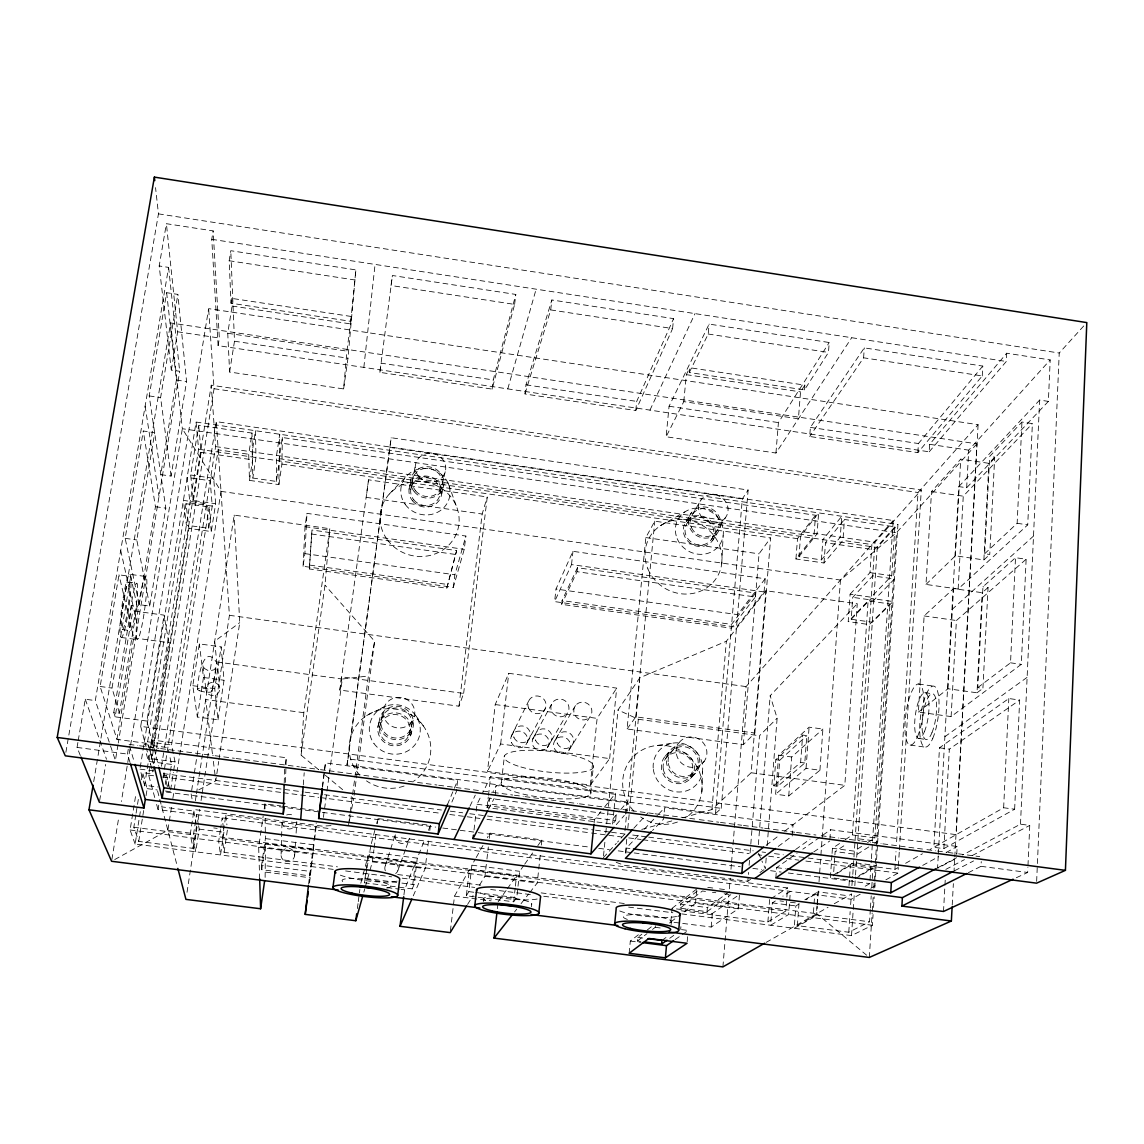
<?xml version="1.0" encoding="UTF-8"?>
<svg xmlns="http://www.w3.org/2000/svg" width="1144" height="1144" viewBox="0 0 1144 1144"><rect width="100%" height="100%" fill="white"/><g stroke="black" fill="none" stroke-linecap="round" stroke-linejoin="round"><path stroke-width="0.75" stroke-dasharray="5 3.75" d="M276.347 481.438L276.548 455.412L279.722 434.248L279.408 460.918L276.347 481.438L252.824 478.049L252.209 451.88L255.455 430.702L255.97 457.528L252.824 478.049M211.268 531.545L209.166 507.007L186.029 503.717L188.932 528.385L211.268 531.545L215.644 503.732L193.393 500.557L190.662 475.003L198.684 425.311L251.98 433.076L248.72 454.268L249.463 480.38L278.879 484.613L279.165 458.687L282.325 437.508L815.529 515.258L813.956 536.178L795.938 558.958L824.009 562.991L842.956 540.383L844.444 519.476L894.88 526.826L891.748 575.732L871.142 597.211L850.106 594.208L848.204 621.607L869.311 624.595L889.932 603.975L868.11 600.857L848.204 621.607M278.879 484.613L281.939 464.078L282.325 437.508M281.109 854.125L282.053 820.749A7.45 7.279 -6.9 0 0 289.375 829A7.45 7.279 -6.9 0 0 296.811 820.763M284.212 782.939L284.642 769.183M701.83 791.834L702.487 771.842M285.442 782.41L285.971 766.551M286.029 764.793L286.272 757.743L152.109 739.996L150.793 748.19M1036.65 881.38L1037.336 865.322M1037.422 863.534L1059.23 353.024L1086.8 322.594M1016.344 877.72L1027.669 872.472L1027.898 867.238M1027.984 865.493L1029.743 825.41L1020.491 824.166L962.59 854.997M938.337 854.096L958.815 486.586L966.666 487.744L1048.376 401.387L1050.192 359.917L1006.706 353.21L929.629 444.315L929.185 451.808L218.118 345.645L211.769 239.31L213.142 230.902L166.395 223.695L159.188 265.966L171.3 370.041L179.694 371.285L118.275 743.014M1014.642 809.223L1019.661 700.042L1008.822 698.526L939.481 747.819L933.876 847.304L943.857 848.619L1014.642 809.223L1003.645 807.75L930.129 849.406M988.058 587.501L982.196 592.706L953.538 588.588L924.123 615.93L918.403 712.083L951.122 716.587L1021.306 664.335L1026.139 559.23L1015.514 557.686L982.968 586.772L977.748 687.644L982.91 688.359L988.058 587.501L982.968 586.772M994.708 457.171L988.888 463.334L960.745 459.13L931.516 491.505L925.996 584.427L958.143 589.046L1027.727 524.853L1032.389 423.609L1021.949 422.036L989.703 456.427L984.669 553.753L989.746 554.482L994.708 457.171L989.703 456.427M1020.491 824.166L1039.639 400.057L1048.376 401.387M1003.645 807.75L1008.822 698.526M977.748 687.644L1010.524 662.819L1015.514 557.686M984.669 553.753L1017.145 523.294L1021.949 422.036M303.074 566.266L305.019 526.683L306.95 513.356L465.88 536.05L464.249 549.32L453.324 587.372L303.074 566.266L304.89 553.624L306.95 513.356M721.721 563.921L723.137 535.707M968.353 872.686L981.023 866.323L981.252 861.589M929.185 451.808L1006.291 361.475L1006.706 353.21M918.403 712.083L947.961 688.759L977.019 692.792L982.196 592.706M925.996 584.427L955.369 555.798L983.883 559.931L988.888 463.334M943.514 911.468L944.858 886.929M944.944 885.184L945.33 878.163M966.666 487.744L968.711 450.164L1050.192 359.917M952.223 904.99L953.367 883.626M953.939 872.943L954.697 858.701M954.797 856.913L976.919 443.858L170.585 322.937L97.812 757.071M978.091 424.681L956.155 834.648L140.698 726.383L208.637 308.637L978.091 424.681L917.989 492.521L896.438 844.486M956.741 854.496L957.17 846.474L830.558 829.729L802.859 849.191M982.253 375.947L982.782 366.08L864.292 347.89L810.395 427.384L809.695 436.479L917.86 452.624L982.253 375.947L863.606 357.8L809.695 436.479M938.237 855.869L937.551 868.325L956.327 858.329M947.961 688.759L953.538 588.588M955.369 555.798L960.745 459.13M943.857 848.619L949.334 749.163L1019.661 700.042M951.122 716.587L956.413 620.52L1026.139 559.23M958.143 589.046L963.262 496.181L1032.389 423.609M309.338 568.94L311.983 530.015L456.642 550.564L446.803 588.231L309.338 568.94L311.983 530.015M808.107 858.014L894.908 869.369L895.995 851.594M885.885 879.85L897.969 873.101L898.297 867.753M898.412 865.979L899.27 851.722M899.384 849.935L921.277 490.004L211.254 385.199L150.364 764.535M917.86 452.624L918.417 443.543L982.782 366.08M865.164 886.228L869.798 883.611L871.285 860.474M871.413 858.686L893.192 520.52L216.287 421.636L164.293 748.719M799.012 903.345L797.368 925.653L848.776 932.231L869.554 921.778L870.327 909.68M870.441 907.95L871.213 895.852M871.771 887.215L872.986 868.196L850.378 865.236L833.247 875.818M867.524 842.627L874.931 837.909L889.932 603.975M869.311 957.442L872.157 913.012M872.257 911.239L873.172 897.01M873.744 888.13L874.073 882.796M874.188 881.023L896.438 532.675L976.919 443.858M681.695 913.899L851.508 935.592L872.386 925.253L873.072 914.571M873.515 907.435L874.202 896.753M874.774 887.844L875.332 878.935M875.446 877.162L877.519 844.787M877.605 843.314L897.926 524.467L196.082 422.05L139.768 770.198M294.623 855.855L295.652 840.139M296.11 833.147L296.796 822.665M318.59 769.697L301.058 755.126L303.818 712.698L329.801 528.714L234.191 515.115L191.391 792.191M851.508 935.592L854.354 892.863M854.825 885.742L855.412 876.847M855.526 875.06L856.599 859.044M856.713 857.256L877.262 547.49L897.926 524.467M849.005 885.599L850.378 865.236M845.273 839.696L852.409 834.934L868.11 600.857M850.106 594.208L870.012 572.615L871.885 544.573L842.956 540.383M848.776 932.231L850.164 911.511M850.621 904.604L851.508 893.907M851.894 885.613L852.695 876.147M852.809 874.374L854.983 841.812M855.054 840.625L874.96 542.199L921.277 490.004M831.945 855.169L830.387 877.577L852.237 880.422M832.06 853.438L832.432 848.276L843.843 840.654M833.733 871.671L834.777 856.599M834.891 854.925L835.134 851.579L846.603 844.015M851.207 619.261L871.213 598.441L893.021 601.544L872.3 622.236L851.207 619.261L852.723 597.34L872.715 575.847L894.451 578.964L873.759 600.343L852.723 597.34M784.655 831.173L844.815 785.327L857.256 603.732L765.908 590.733L726.354 641.255L639.811 677.763L618.017 709.966L606.649 824.281M797.368 925.653L816.344 914.943L816.973 906.062M817.102 904.289L817.974 891.848L848.319 895.781M866.623 955.197L816.759 913.684L817.259 906.577M817.388 904.804L818.518 888.831M819.032 881.738L820.791 856.885M820.92 855.111L840.454 580.051L896.438 532.675L182.339 428.714L170.585 322.937M829.886 839.396L830.558 829.729M863.606 357.8L864.292 347.89M819.933 770.227L822.894 729.057L809.094 727.169L778.649 755.226L775.618 794.208L788.731 795.967L819.933 770.227L806.048 768.353L775.618 794.208M303.289 784.898L304.204 772.758M773.787 785.785L800.628 762.433L802.659 735.063L806.806 735.635L804.775 763.005L777.72 786.3L773.787 785.785L775.818 759.716L802.659 735.063M798.755 904.175L795.852 905.934L794.208 928.27L813.069 917.645L814.714 894.536L806.019 899.799M806.048 768.353L809.094 727.169M821.406 559.888L822.894 539.625L841.755 516.273L840.268 537.165L821.406 559.888L798.97 556.656L800.528 536.379L818.632 512.898L817.073 533.805L798.97 556.656M824.009 562.991L825.496 542.728L844.444 519.476M788.731 795.967L791.691 756.985L822.894 729.057M681.095 910.781L767.896 921.892L785.814 911.024L787.558 887.916L225.854 815.186L222.351 838.624L224.067 852.337L337.437 866.837M804.461 389.904L804.833 385.142L689.732 367.71L689.274 372.501L804.461 389.904L828.471 352.423L829.214 342.514L709.123 324.095L669.068 406.234L666.123 436.751L775.947 453.038L851.694 337.709M766.194 858.071L765.365 868.696L761.918 860.974M767.166 845.673L777.134 718.175L770.169 695.724L857.256 603.732M777.72 786.3L779.736 760.245L806.806 735.635M767.896 921.892L769.626 899.556M795.938 558.958L797.511 538.667L815.529 515.258M775.346 900.986L772.329 902.902L770.613 925.253L788.645 914.499L790.375 891.376L782.854 896.181M775.832 877.877L776.619 867.638L797.039 853.295M758.358 844.615L770.169 695.724M804.833 385.142L800.528 391.892L798.412 418.804L683.783 401.615L666.123 436.751M738.323 908.794L739.496 894.451L712.34 913.498L672.057 908.35L670.842 921.907L711.196 927.04L738.323 908.794L695.523 903.302L681.81 913.641M764.078 591.948L765.15 578.764L572.958 551.322L555.998 589.031L554.611 601.601L736.55 627.155L764.078 591.948L571.528 564.578L554.611 601.601M775.947 453.038L778.42 422.594L829.214 342.514M682.825 817.788L711.911 809.552L751.165 772.758L765.908 590.733M754.854 733.032L770.641 537.923L654.783 521.178L645.831 537.566L627.069 728.971L743.314 744.701L754.854 733.032L635.821 716.845L627.069 728.971M616.201 862.347L624.238 865.264L747.819 881.28L748.534 872.4M749.106 865.307L749.534 859.973M750.106 852.881L752.094 828.027M752.237 826.254L759.516 735.735L777.134 718.175M722.908 966.88L728.771 895.924M729.357 888.831L730.244 878.177M730.973 869.311L731.416 863.992M731.559 862.219L746.074 686.6L893.192 520.52M755.34 596.996L755.655 593.05L577.448 567.724L562.076 600.571L561.661 604.361L731.216 628.17L755.34 596.996L577.019 571.7L561.661 604.361M743.314 744.701L759.03 553.839L770.641 537.923M711.196 927.04L712.34 913.498M721.206 808.336L748.133 490.018L391.191 437.723L347.004 764.85L715.5 813.599L721.206 808.336L348.005 758.872L347.004 764.85M301.058 755.126L324.996 585.142L329.801 528.714M711.911 809.552L726.354 641.255M697.211 891.076L680.451 904.117L680.094 908.193L707.035 911.639L707.392 907.578L731.159 890.389M715.5 813.599L742.327 498.913L748.133 490.018M231.774 298.384L232.089 306.02L227.742 333.262L229.615 372.029L343.615 388.931L346.918 351.122L351.451 316.502L231.774 298.384L231.002 303.217L350.765 321.321L351.451 316.502M687.172 941.684L687.873 933.661M695.523 903.302L696.639 890.547M350.765 321.321L355.87 269.898L230.788 250.708L229.172 260.746L231.002 303.217M343.615 388.931L347.976 358.201L355.87 269.898M671.113 924.566L671.399 921.392M680.68 929.271L680.909 926.711M778.206 846.446L792.206 836.049L793.049 824.767L664.621 807.778L663.577 819.104L652.495 830.501M689.274 372.501L708.207 334.019L709.123 324.095M652.495 929.428L655.226 927.326L655.583 923.494M629.157 953.281L630.315 941.083L639.525 933.861M683.783 401.615L686.343 374.646L689.732 367.71M640.869 941.469L637.408 941.04L637.766 937.379L641.87 934.176M625.425 852.952L626.783 838.881M627.813 828.327L638.338 719.276L618.017 709.966M625.925 853.209L626.411 848.061L639.553 834.219M615.629 820.534L616.173 815.029L489.632 798.369L489.003 803.889L487.072 807.592L612.598 824.066L615.629 820.534L489.003 803.889M625.468 814.085L626.569 802.745L496.253 785.513L492.578 792.649M672.601 328.571L673.559 318.633L551.851 299.971L525.997 384.827L524.924 393.994L635.778 410.524L672.601 328.571L550.707 309.924L524.924 393.994M635.821 716.845L654.783 521.178M639.811 677.763L624.638 834.276L617.531 842.084M609.652 758.601L616.688 688.116L508.751 673.316L495.223 704.547L487.473 771.442L590.304 785.099L609.652 758.601L500.657 743.986L487.473 771.442M603.503 855.941L605.076 840.111M605.777 833.075L606.477 826.039M612.598 824.066L613.985 810.138M614.142 808.451L615.644 793.221L490.647 776.647L482.325 793.521M594.079 823.094L594.422 819.676L603.36 808.536M635.778 410.524L636.707 401.401L673.559 318.633M590.304 785.099L597.125 718.375L616.688 688.116M590.547 794.036A45.217 9.881 6.2 0 0 529.758 776.99A45.217 9.881 6.2 0 0 517.989 792.792A45.217 9.881 6.2 0 0 590.547 794.036L593.464 765.121M531.331 906.777L531.674 903.588M529.686 892.635L537.237 882.996L540.583 851.98M541.327 845.073L541.87 839.91L489.904 833.147L487.33 837.723M571.528 564.578L572.958 551.322M577.019 571.7L577.448 567.724M363.849 367.396L375.06 264.421M515.401 886.142L516.559 875.703L469.397 869.64L466.337 895.781L513.67 901.801L516.745 897.74L519.662 871.313L523.695 865.608M513.67 901.801L515.215 887.887M308.58 884.226L316.245 822.894M261.59 865.193L261.704 869.712L309.852 875.846L310.353 871.413L261.59 865.193L265.408 838.595L265.136 817.745M497.368 908.651L497.955 903.445M309.509 883.025L313.47 849.606L265.479 843.428L261.704 869.712M309.852 875.846L314.4 841.441M314.6 839.739L316.359 824.395M479.465 885.184L484.956 876.29L486.743 860.76M486.944 859.03L488.316 846.946M489.317 838.323L489.904 833.147M500.657 743.986L508.751 673.316M495.137 795.266L496.253 785.513M550.707 309.924L551.851 299.971M483.454 901.501L483.826 898.312M501.415 782.239L504.404 755.955M474.031 829.986L476.033 812.826M476.233 811.125L477.034 804.261L481.581 795.051M466.337 895.781L468.826 891.619L471.9 865.164L475.332 859.072M487.072 807.592L488.288 797.01M488.488 795.323L490.647 776.647M322.408 786.714L325.439 762.919L457.657 780.408L456.299 791.791L451.408 803.159M450.393 930.859L454.497 896.152L469.397 869.64M322.536 787.272L325.439 762.919M463.635 693.421L487.258 496.968L368.525 479.808L339.854 690.061L458.973 706.206L463.635 693.421L341.57 676.819L339.854 690.061M514.614 304.404L515.801 294.437L392.406 275.504L391.033 285.5L514.614 304.404L492.12 389.103L379.894 372.358L392.406 275.504M492.12 389.103L493.236 379.937L515.801 294.437M458.973 706.206L482.167 514.028L487.258 496.968M453.324 587.372L454.883 574.774L465.88 536.05M413.27 895.852L425.139 868.611L428.957 837.494M429.801 830.587L430.43 825.396L377.963 818.575L376.633 823.58M403.918 895.008L404.561 889.803L415.444 862.705L367.882 856.599L360.56 884.198M446.803 588.231L456.642 550.564M367.882 856.599L364.464 882.796L412.212 888.874L415.444 862.705M412.212 888.874L414.014 884.627L417.288 858.143L425.168 838.495M364.464 882.796L366.809 869.626M367.038 867.853L370.885 845.273M365.251 887.072L372.358 861.847L373.931 849.72M374.145 847.99L376.176 832.417M377.291 823.766L377.963 818.575M368.525 479.808L366.223 497.354L482.167 514.028M357.371 908.55L358.058 903.331M358.286 901.601L359.187 894.637M359.416 892.892L359.874 889.417M348.591 824.638L350.007 814.027M350.25 812.254L352.366 796.324M352.609 794.551L368.411 675.975L374.617 641.241L324.996 585.142M354.125 795.266L374.617 641.241M348.005 758.872L391.191 437.723M323.38 817.374L326.741 792.864M326.969 791.105L329.129 775.346M329.372 773.601L342.299 679.035L368.411 675.975M379.894 372.358L381.152 363.163L493.236 379.937M265.122 877.376L265.479 843.428M285.342 764.278L286.272 757.743M259.674 878.892L258.673 847.246L263.177 816.015M264.192 809.065L264.936 803.86L280.838 805.934M224.067 852.337L227.442 829.672M220.434 829.614L218.676 841.355L220.52 854.968L223.909 832.289L222.193 817.889L220.678 827.941M217.989 719.776L224.024 680.251L221.149 646.875L199.342 643.9L192.807 685.699L197.34 717.016L217.989 719.776L214.743 688.659L221.149 646.875M198.813 789.818L215.773 780.766L218.704 761.446M218.962 759.688L239.725 622.665L234.191 515.115M212.026 691.191L216.445 666.852L214.185 669.769L208.966 671.042L204.304 668.411L202.903 664.993L205.949 689.775M135.821 814.928L133.834 827.255L138.724 841.412L193.107 848.376L190.233 834.505L193.851 811.039L161.747 806.877L162.291 803.431M195.352 800.743L196.167 795.48M196.439 793.721L216.702 661.961L214.714 641.241L239.725 622.665M193.107 848.376L196.582 825.696M249.463 480.38L252.609 459.831L251.98 433.076M187.015 892.32L197.011 827.04M198.084 819.976L199.714 809.394M201.058 800.571L201.873 795.28M202.145 793.521L207.264 759.988M207.536 758.229L229.415 615.315L216.287 421.636M198.627 825.882L199.199 829.114L195.738 851.794L192.964 838.051L196.568 814.571L198.327 824.266M197.483 689.217C197.44 680.852 203.446 639.996 217.403 663.82L219.72 688.159M197.34 717.016L203.475 677.477L199.342 643.9M170.628 789.903L173.387 772.372M173.659 770.627L175.046 761.847L173.645 755.097M114.729 859.559L167.868 830.272L171.743 805.562M172.844 798.498L173.959 791.448M174.231 789.675L221.021 491.377L182.339 428.714L121.378 801.486M161.49 766.294L164.007 750.478M860.216 894.179L851.15 899.241L158.044 809.594L159.431 800.771M163.063 777.863L215.601 446.575L211.254 385.199M229.615 372.029L234.491 341.227L230.788 250.708M165.294 784.426L166.666 775.789L163.234 775.346M173.287 753.41L171.543 744.959L209.166 507.007M215.644 503.732L213.699 478.321L218.204 449.849L248.72 454.268M170.156 772.944L167.739 788.273L163.95 772.271M170.427 771.228L171.5 764.421L169.326 754.325M208.737 528.328L206.535 503.689L183.412 500.4L186.4 525.168L208.737 528.328L212.241 506.077L210.181 480.737L187.13 477.42L189.975 502.917L212.241 506.077M333.233 869.369L135.121 844.058L140.784 808.794M144.473 785.885L150.422 748.877M150.708 747.104L198.613 449.22L196.082 422.05M137.151 606.277L130.688 576.447L118.99 574.817L100.143 686.486L116.945 739.396L152.581 744.101L168.883 642.671L164.064 615.143L132.775 610.839L131.574 605.505L137.151 606.277L119.434 713.127L113.785 712.369L131.574 605.505M154.755 797.525L148.663 775.131L150.078 766.308M138.724 841.412L143.801 809.752M146.06 795.681L147.19 788.645L142.642 772.643L152.939 774.002M175.046 761.847L151.966 758.815L188.932 528.385M193.393 500.557L201.13 452.381L198.684 425.311M218.118 345.645L219.348 338.023L213.142 230.902M153.525 766.938L152.681 772.214L146.475 748.448M156.342 749.349L153.811 765.179L150.264 751.479M156.628 747.59L214.057 388.717L208.637 308.637M152.581 744.101L146.904 721.063L164.064 615.143M135.121 844.058L130.087 829.986L136.065 793.064M136.107 813.169L137.237 806.12M137.523 804.361L138.667 797.311M141.499 779.693L142.642 772.643M151.966 758.815L147.619 741.798L186.029 503.717M149.75 606.091L136.794 539.968L154.74 432.675L143.286 431.002L125.154 538.323L139.239 604.633L149.75 606.091L165.809 508.165L149.206 395.924L166.638 292.692L177.863 294.394L186.572 381.553L171.071 476.09L160.761 474.617L176.405 380.051L166.638 292.692M130.044 762.505L127.47 754.068L128.257 749.22M111.883 859.516L118.79 817.316M146.904 721.063L115.158 716.845L132.775 610.839M116.945 739.396L133.734 637.88L118.99 574.817M139.239 604.633L155.441 506.692L143.286 431.002M117.989 744.758L115.401 760.46L109.81 743.829M93.694 781.667L97.526 758.815M119.434 713.127L112.012 688.087L130.688 576.447M171.071 476.09L160.603 397.597L177.863 294.394M99.657 800.571L105.663 764.464M171.3 370.041L177.663 331.789L166.395 223.695M109.252 742.156L95.309 700.571L168.611 267.396L159.188 265.966M80.337 755.498L77.048 747.432L77.935 742.27M78.221 740.554L85.271 699.227L95.309 700.571M65.88 752.309L158.458 213.857L155.541 187.616M409.08 489.16L410.825 479.965M410.753 489.46L415.343 465.422M349.263 821.192L351.294 810.867M351.623 809.137L353.653 798.812L349.606 795.452M377.906 727.055L379.293 720.62M379.636 727.341L383.326 710.538M440.111 493.693L445.659 469.827M441.698 493.879L443.829 484.741M371.328 843.6L374.86 830.244M363.835 892.12L364.779 888.759M408.98 735.149A15.315 14.858 12.4 0 0 392.678 714.642A15.315 14.858 12.4 0 0 382.754 738.395A15.315 14.858 12.4 0 0 408.98 735.149L413.656 718.632A15.83 15.315 12.9 0 0 396.796 697.468A15.83 15.315 12.9 0 0 386.558 721.964A15.83 15.315 12.9 0 0 413.656 718.632M507.779 388.888L536.121 289.189M410.51 735.735A17.017 16.502 12.4 0 0 392.392 712.955A17.017 16.502 12.4 0 0 381.367 739.353A17.017 16.502 12.4 0 0 410.51 735.735L412.312 729.429A17.232 16.702 12.6 0 0 393.965 706.363A17.232 16.702 12.6 0 0 382.797 733.075A17.232 16.702 12.6 0 0 412.312 729.429M385.285 865.736L395.595 833.576A7.365 7.25 13.7 0 0 401.501 843.543A7.365 7.25 13.7 0 0 409.695 835.406M397.797 870.813L405.619 849.134M406.22 847.461L409.237 839.124M428.457 830.315L430.43 825.396M447.504 804.461L457.657 780.408M649.964 410.124L694.98 313.613M469.969 806.205L475.275 795.123M511.268 736.193L528.485 701.343M487.702 802.116L491.848 794.079M488.459 809.237L494.151 798.426M527.112 742.656L545.459 708.279M532.718 739.067L551.451 704.461M476.19 857.542L483.054 845.344M547.49 747.418A8.551 8.265 29.6 0 0 541.512 734.062A8.551 8.265 29.6 0 0 532.875 745.473A8.551 8.265 29.6 0 0 547.49 747.418L567.281 713.398A9.166 8.794 29.3 0 0 560.86 699.127A9.166 8.794 29.3 0 0 551.637 711.282A9.166 8.794 29.3 0 0 567.281 713.398M555.183 740.082L575.489 705.576M686.257 521.464L691.405 512.784M687.615 522.479L701.086 499.828M467.567 904.446L473.058 895.552M568.883 750.278A8.551 8.237 31.6 0 0 562.891 736.936A8.551 8.237 31.6 0 0 554.297 748.348A8.551 8.237 31.6 0 0 568.883 750.278L590.19 716.501A9.152 8.78 31.2 0 0 583.74 702.244A9.152 8.78 31.2 0 0 574.574 714.399A9.152 8.78 31.2 0 0 590.19 716.501M711.196 539.796A14.643 13.614 30.2 0 0 700.6 517.431A14.643 13.614 30.2 0 0 686.357 536.25A14.643 13.614 30.2 0 0 711.196 539.796L725.439 517.689A15.115 14 30.2 0 0 714.485 494.637A15.115 14 30.2 0 0 699.828 513.999A15.115 14 30.2 0 0 725.439 517.689M712.455 540.697A16.273 15.129 30.2 0 0 700.686 515.844A16.273 15.129 30.2 0 0 684.87 536.779A16.273 15.129 30.2 0 0 712.455 540.697L717.932 532.246A16.474 15.301 30.2 0 0 706.005 507.107A16.474 15.301 30.2 0 0 690.004 528.271A16.474 15.301 30.2 0 0 717.932 532.246M498.155 901.715L506.334 890.146M507.35 888.702L516.559 875.703M524.71 864.178L532.789 852.752M537.837 845.616L541.87 839.91M765.15 578.764L737.608 614.643L555.998 589.031M755.655 593.05L731.531 624.395L562.076 600.571M514.571 911.925L516.731 909.18M521.049 903.66L528.599 894.022M604.475 807.149L615.644 793.221M665.336 756.098L670.384 750.135M613.141 818.604L619.633 810.939M620.792 809.566L626.569 802.745M665.808 758.3L679.007 742.771M616.258 824.695L624.309 815.415M894.88 526.826L874.302 549.778L825.496 542.728M603.331 857.7L616.344 843.385M633.805 828.27L647.976 812.855M958.815 486.586L1039.639 400.057M690.132 776.376L704.146 761.432M690.504 778.463A16.831 16.073 40.5 0 0 680.837 751.322A16.831 16.073 40.5 0 0 662.347 772.143A16.831 16.073 40.5 0 0 690.504 778.463L695.881 772.772A17.046 16.273 40.4 0 0 686.071 745.302A17.046 16.273 40.4 0 0 667.367 766.366A17.046 16.273 40.4 0 0 695.881 772.772M644.315 829.186L657.457 815.329M658.644 814.07L664.621 807.778M389.346 493.993L406.52 476.133M983.883 559.931L989.746 554.482M951.965 609.538L1033.49 536.093M672.057 908.35L696.782 888.945M647.361 929.9L651.465 926.697M637.408 941.04L647.003 933.647M680.094 908.193L702.43 891.004L705.762 891.433M766.208 845.287L779.05 835.449M670.842 921.907L680.437 914.671M977.019 692.792L982.91 688.359M661.933 940.439L668.711 935.535M944.872 736.707L1027.112 677.362M747.819 881.28L750.521 879.336M759.959 872.572L764.006 869.669M669.726 938.28L673.787 935.377M707.035 911.639L730.816 894.665M795.595 849.506L810.124 839.153M675.16 939.581L680.937 935.52M682.382 934.519L688.159 930.458L681.223 929.571M813.741 851.965L829.772 840.997M771.113 898.583L787.558 887.916M861.604 846.417L854.196 851.136L832.432 848.276M868.811 846.946L856.899 854.439L835.134 851.579M874.76 843.199L877.734 841.326L855.211 838.352M833.504 875.017L853.596 862.59L876.19 865.55L855.34 877.863M804.847 899.799L817.974 891.848M855.197 878.678L872.986 868.196M766.208 942.341L828.056 907.278M834.233 903.76L851.25 894.122M894.908 869.369L897.969 867.638M905.619 863.291L922.464 853.753M660.46 525.668L684.927 511.883M870.784 888.287L878.335 884.069M922.707 865.393L938.366 856.784M946.202 852.494L957.17 846.474M937.765 867.738L956.57 857.714M945.816 869.397L964.464 859.63M972.228 855.555L1029.743 825.41M954.596 870.727L973.587 860.931M366.681 715.543L386.114 706.034M641.741 829.429L672.558 820.706M657.743 745.402L674.946 742.871M330.988 825.639L322.193 826.14L193.994 809.523M397.669 874.531L480.923 885.184M541.155 892.892L624.409 903.531M345.617 870.956L391.606 876.819M402.216 878.177L474.746 887.444M490.662 889.489L531.345 894.679M543.729 896.267L612.712 905.076M628.628 907.106L672.858 912.755M365.665 878.463L400.2 882.868M401.916 883.096L414.014 884.627M468.826 891.619L473.959 892.277M475.675 892.492L516.745 897.74M265.866 872.143L310.238 877.791M386.958 887.558L399.285 889.131M401.043 889.36L404.561 889.803M454.497 896.152L491.162 900.829M655.226 927.326L663.677 928.399M637.766 937.379L644.658 938.252M630.315 941.083L640.654 942.399M707.807 887.372L712.812 888.016M719.49 888.874L727.827 889.946M213.728 827.913L217.16 828.356M779.994 900.886L783.454 901.329M790.361 902.23L797.282 903.116M712.44 892.291L715.786 892.72M724.138 893.807L729.143 894.451M199.199 829.114L223.909 832.289M772.329 902.902L795.852 905.934M265.408 838.595L314.014 844.844M369.112 851.937L417.288 858.143M471.9 865.164L519.662 871.313M167.868 830.272L816.759 913.684M133.834 827.255L190.233 834.505M222.351 838.624L785.814 911.024M816.344 914.943L869.554 921.778M130.087 829.986L872.386 925.253M258.673 847.246L311.954 854.096M372.358 861.847L425.139 868.611M484.956 876.29L537.237 882.996M680.451 904.117L707.392 907.578M477.034 804.261L594.422 819.676M171.5 764.421L148.405 761.389L146.175 752.924M153.668 770.927L139.94 769.125L144.573 785.256L157.815 786.972M163.32 773.601L303.26 791.92M305.033 792.163L322.737 794.479M324.51 794.708L441.427 810.009M450.278 811.168L462.676 812.798M469.769 813.727L485.714 815.815M487.487 816.044L593.765 829.958M595.538 830.186L609.709 832.045M611.482 832.274L625.654 834.133M632.732 835.048L646.903 836.907M648.677 837.136L753.195 850.821M762.047 851.98L765.593 852.452M774.445 853.61L783.311 854.768M790.39 855.698L806.334 857.771M148.663 775.131L153.982 775.818M162.834 776.976L281.524 792.506M283.283 792.735L318.718 797.368M320.492 797.597L440.94 813.341M449.806 814.499L479.922 818.446M487.001 819.361L589.746 832.803M591.519 833.032L621.635 836.965M628.714 837.894L641.112 839.524M642.885 839.753L749.177 853.653M758.029 854.811L761.575 855.269M768.654 856.198L779.293 857.585M786.371 858.515L798.769 860.131M805.862 861.06L897.969 873.101M626.411 848.061L629.944 848.519M776.619 867.638L785.456 868.782M282.597 806.162L298.498 808.222M300.257 808.451L317.918 810.753M147.19 788.645L157.114 789.946M165.394 791.019L170.356 791.662L166.666 775.789M166.438 792.077L320.577 812.126M322.351 812.369L435.735 827.112M442.814 828.041L476.476 832.417M478.249 832.646L589.875 847.175M598.727 848.333L609.366 849.706M618.218 850.864L632.389 852.709M634.162 852.938L740.468 866.78M752.866 868.382L761.732 869.54M770.584 870.698L781.209 872.071M788.302 873.001L869.798 883.611M147.619 741.798L171.543 744.959M852.409 834.934L874.931 837.909M143.929 744.444L167.868 747.604L168.954 752.652M129.058 744.386L137.823 745.545M139.582 745.774L158.887 748.319M160.646 748.562L213.313 755.498M215.058 755.741L234.377 758.286M236.122 758.515L299.328 766.852M301.072 767.081L318.704 769.411M320.477 769.64L371.657 776.39M373.416 776.633L415.772 782.224M417.531 782.453L436.951 785.013M438.71 785.242L481.052 790.833M482.811 791.062L491.605 792.22M493.35 792.449L512.684 795.009M514.442 795.237L523.223 796.396M524.982 796.624L567.152 802.187M568.911 802.416L577.691 803.589M579.45 803.817L653.281 813.556M655.054 813.784L697.482 819.39M699.256 819.619L718.704 822.193M720.463 822.422L741.684 825.224M743.457 825.453L762.905 828.013M764.664 828.256L794.722 832.217M796.496 832.446L815.944 835.02M821.22 835.721L838.838 838.037M840.597 838.266L859.973 840.826M861.732 841.054L870.541 842.213M872.3 842.456L881.109 843.614M882.868 843.843L925.139 849.42M926.897 849.649L935.706 850.821M937.465 851.05L946.274 852.209M948.033 852.437L956.842 853.61M958.601 853.839L979.736 856.627M77.048 747.432L127.47 754.068M981.023 866.323L1027.669 872.472M303.818 712.698L205.705 699.527L212.484 754.268M751.165 772.758L844.815 785.327M100.143 686.486L112.012 688.087M121.264 637.465L137.251 639.639M910.181 745.073L925.124 747.118M216.702 661.961L342.299 679.035M638.338 719.276L759.516 735.735M495.223 704.547L597.125 718.375M203.475 677.477L224.024 680.251M778.649 755.226L791.691 756.985M800.628 762.433L804.775 763.005M775.818 759.716L779.736 760.245M192.807 685.699L214.743 688.659M229.415 615.315L746.074 686.6M122.351 629.572L130.345 630.659M918.775 738.466L926.254 739.496M133.734 637.88L168.883 642.671M939.481 747.819L949.334 749.163M129.901 574.317A31.875 3.532 -82.3 0 1 126.24 623.037A31.875 3.532 -82.3 0 1 120.449 620.262A31.875 3.532 -82.3 0 1 129.901 574.317L145.889 576.533A31.86 3.275 -82.3 0 1 142.013 625.196A31.86 3.275 -82.3 0 1 136.665 622.479A31.86 3.275 -82.3 0 1 145.889 576.533M918.432 684.012L933.375 686.085M128.829 582.21A23.91 2.646 -82.3 0 1 126.097 618.675A23.91 2.646 -82.3 0 1 121.736 616.745A23.91 2.646 -82.3 0 1 128.829 582.21L136.822 583.311A23.895 2.545 -82.3 0 1 134.02 619.762A23.895 2.545 -82.3 0 1 129.815 617.86A23.895 2.545 -82.3 0 1 136.822 583.311M924.781 692.678L932.246 693.722M304.89 553.624L454.883 574.774M125.154 538.323L136.794 539.968M1010.524 662.819L1021.306 664.335M309.881 565.122L447.275 584.441M221.021 491.377L840.454 580.051M305.019 526.683L464.249 549.32M155.441 506.692L165.809 508.165M924.123 615.93L956.413 620.52M311.397 534.005L456.141 554.554M279.165 458.687L813.956 536.178M198.613 449.22L877.262 547.49M201.13 452.381L252.609 459.831M281.939 464.078L797.511 538.667M645.831 537.566L759.03 553.839M190.662 475.003L213.699 478.321M870.012 572.615L891.748 575.732M389.704 447.404L742.327 498.913M215.601 446.575L874.96 542.199M176.405 380.051L186.572 381.553M931.516 491.505L963.262 496.181M214.057 388.717L917.989 492.521M149.206 395.924L160.603 397.597M1017.145 523.294L1027.727 524.853M227.742 333.262L346.918 351.122M177.663 331.789L219.348 338.023M929.629 444.315L968.711 450.164M234.491 341.227L347.976 358.201M525.997 384.827L636.707 401.401M669.068 406.234L778.42 422.594M810.395 427.384L918.417 443.543M232.089 306.02L350.793 323.952M686.343 374.646L800.528 391.892M229.172 260.746L354.44 279.908M708.207 334.019L828.471 352.423M158.458 213.857L1059.23 353.024M211.769 239.31L1006.291 361.475M325.339 775.289L342.857 789.846M415.629 715.443L423.366 725.968M758.486 853.252L761.232 859.43M448.505 484.227L456.656 506.935M85.271 699.227L106.521 759.301M113.785 712.369L115.158 716.845M129.544 746.06L134.477 762.733M156.628 804.418L158.044 809.594M140.698 726.383L146.032 746.76M157.572 790.919L177.377 866.666M152.109 739.996L158.387 765.593M120.721 550.407L137.595 626.125M193.851 811.039L196.267 824.066M191.119 793.936L192.078 799.141M145.131 406.12L159.002 496.482M213.356 761.332L215.773 780.766M225.854 815.186L226.912 824.838M168.611 267.396L179.694 371.285M264.936 803.86L265.008 809.065M385.313 870.841A6.764 6.678 10.3 0 1 388.388 862.361A6.764 6.678 10.3 0 1 397.211 864.678A6.764 6.678 10.3 0 1 395.695 873.573M286.629 814.986A7.45 7.279 -6.9 0 1 293.994 815.944M676.576 916.473A32.189 5.32 5.7 0 1 645.859 916.358A32.189 5.32 5.7 0 1 617.889 910.052M537.151 899.012A32.289 5.405 6.4 0 1 507.793 898.769A32.289 5.405 6.4 0 1 479.365 892.492M627.37 919.418A24.167 3.904 5.7 0 1 630.902 914.742A24.167 3.904 5.7 0 1 661.89 917.502A24.167 3.904 5.7 0 1 668.711 923.108M485.456 900.528A24.238 3.961 6.4 0 1 504.833 897.153A24.238 3.961 6.4 0 1 531.545 904.618M397.054 881.137A32.561 5.448 7 0 1 368.74 881.037A32.561 5.448 7 0 1 338.91 874.574M342.728 881.495A24.439 4.004 7 0 1 370.599 879.951A24.439 4.004 7 0 1 386.686 888.059M359.774 775.031A40.898 39.768 11.6 0 1 363.692 717.746A40.898 39.768 11.6 0 1 422.308 724.567A40.898 39.768 11.6 0 1 413.542 781.295M404.075 786.042A40.898 39.768 11.6 0 1 366.48 780.866M677.405 822.05A40.498 38.796 41.1 0 1 640.683 816.973M633.962 811.21A40.498 38.796 41.1 0 1 635.849 754.311A40.498 38.796 41.1 0 1 693.078 760.96A40.498 38.796 41.1 0 1 686.457 817.302M208.537 694.208A6.935 6.635 -4.3 0 0 219.691 689.889A6.935 6.635 -4.3 0 0 210.281 682.825A6.935 6.635 -4.3 0 0 208.537 694.208M285.213 861.189A6.835 6.692 -11.3 0 0 294.637 854.11A6.835 6.692 -11.3 0 0 283.741 849.692A6.835 6.692 -11.3 0 0 285.213 861.189M199.757 690.79A7.365 1.773 8.6 0 0 211.84 691.619A7.365 1.773 8.6 0 0 202.674 688.188A7.365 1.773 8.6 0 0 199.757 690.79M931.96 732.689A23.094 6.564 -82 0 0 933.876 694.465A23.094 6.564 -82 0 0 922.135 722.665A23.094 6.564 -82 0 0 931.96 732.689M924.423 731.659A23.109 6.492 -82 0 0 926.383 693.421A23.109 6.492 -82 0 0 914.757 721.649A23.109 6.492 -82 0 0 924.423 731.659M917.688 736.221A30.817 8.537 -82 0 0 920.534 685.084A30.817 8.537 -82 0 0 905.09 722.35A30.817 8.537 -82 0 0 917.688 736.221M932.789 738.295A30.802 8.766 -82 0 0 935.52 687.172A30.802 8.766 -82 0 0 919.819 724.366A30.802 8.766 -82 0 0 932.789 738.295M384.198 732.117A15.515 15.029 12.6 0 0 410.767 728.828A15.515 15.029 12.6 0 0 394.251 708.079A15.515 15.029 12.6 0 0 384.198 732.117M373.959 743.486A25.526 24.753 12.4 0 0 417.917 740.125A25.526 24.753 12.4 0 0 392.463 704.733A25.526 24.753 12.4 0 0 373.959 743.486M668.325 763.448A15.344 14.643 40.4 0 0 692.835 773.415A15.344 14.643 40.4 0 0 688.302 747.747A15.344 14.643 40.4 0 0 668.325 763.448M663.306 769.254A15.158 14.472 40.5 0 0 687.501 779.093A15.158 14.472 40.5 0 0 683.039 753.739A15.158 14.472 40.5 0 0 663.306 769.254M653.338 769.383A25.254 24.124 40.5 0 0 692.906 787.658A25.254 24.124 40.5 0 0 687.53 745.187A25.254 24.124 40.5 0 0 653.338 769.383M676.447 754.068A15.658 14.915 40.1 0 0 701.444 764.235A15.658 14.915 40.1 0 0 696.796 738.08A15.658 14.915 40.1 0 0 676.447 754.068M691.519 527.741A14.815 13.771 30.2 0 0 716.644 531.331A14.815 13.771 30.2 0 0 705.919 508.708A14.815 13.771 30.2 0 0 691.519 527.741M677.191 538.652A24.396 22.694 30.2 0 0 718.361 546.46A24.396 22.694 30.2 0 0 702.559 508.508A24.396 22.694 30.2 0 0 677.191 538.652M647.904 568.897A39.168 36.594 30.4 0 0 714.056 581.252A39.168 36.594 30.4 0 0 688.659 520.205A39.168 36.594 30.4 0 0 647.904 568.897M415.615 490.819A15.029 14.071 14.8 0 0 441.269 488.102A15.029 14.071 14.8 0 0 425.239 468.382A15.029 14.071 14.8 0 0 415.615 490.819M413.813 499.899A14.843 13.914 14.7 0 0 439.153 497.197A14.843 13.914 14.7 0 0 423.323 477.706A14.843 13.914 14.7 0 0 413.813 499.899M405.333 504.547A24.739 23.195 14.7 0 0 447.819 502.002A24.739 23.195 14.7 0 0 423.08 468.397A24.739 23.195 14.7 0 0 405.333 504.547M387.401 539.882A39.682 37.366 14.4 0 0 455.584 535.521A39.682 37.366 14.4 0 0 415.801 481.552A39.682 37.366 14.4 0 0 387.401 539.882M418.518 476.176A15.33 14.329 14.9 0 0 444.673 473.43A15.33 14.329 14.9 0 0 428.314 453.339A15.33 14.329 14.9 0 0 418.518 476.176M414.257 491.706A16.702 15.644 14.8 0 0 442.771 488.688A16.702 15.644 14.8 0 0 424.939 466.781A16.702 15.644 14.8 0 0 414.257 491.706M412.483 500.772A16.488 15.458 14.7 0 0 440.64 497.769A16.488 15.458 14.7 0 0 423.037 476.118A16.488 15.458 14.7 0 0 412.483 500.772M557.3 743.328A8.637 8.323 31.6 0 0 572.029 745.287A8.637 8.323 31.6 0 0 565.98 731.817A8.637 8.323 31.6 0 0 557.3 743.328M528.657 708.165A9.166 8.823 27.2 0 0 544.329 710.281A9.166 8.823 27.2 0 0 537.923 696.01A9.166 8.823 27.2 0 0 528.657 708.165M520.877 766.966A45.059 10.41 6.2 0 0 593.207 767.824A45.059 10.41 6.2 0 0 532.704 750.264A45.059 10.41 6.2 0 0 520.877 766.966M535.649 740.411A8.637 8.337 29.5 0 0 550.407 742.384A8.637 8.337 29.5 0 0 544.372 728.9A8.637 8.337 29.5 0 0 535.649 740.411M513.956 737.508A8.651 8.351 27.3 0 0 528.742 739.482A8.651 8.351 27.3 0 0 522.736 725.982A8.651 8.351 27.3 0 0 513.956 737.508M511.411 742.585A8.551 8.28 27.4 0 0 526.04 744.529A8.551 8.28 27.4 0 0 520.105 731.173A8.551 8.28 27.4 0 0 511.411 742.585"/><path stroke-width="1.5" d="M154.24 767.052L162.176 798.197L283.254 813.913L284.155 784.67M1065.421 870.355L1086.8 322.594L154.383 177.12L57.2 737.451L65.279 755.826L1036.578 883.168L1065.421 870.355L57.2 737.451M669.254 932.06L869.311 957.442L951.365 921.006L952.123 906.763M1013.112 879.221L943.514 911.468L901.901 906.091L902.401 897.625L953.024 871.542M812.283 852.966L775.832 877.877L890.747 892.792L891.376 882.582L919.576 867.109M300.715 819.576L303.16 786.629M651.265 831.759L625.425 858.343L741.827 873.458L742.656 863.205L763.663 847.189M678.721 930.043L680.137 914.127M644.329 941.912L661.589 944.086L661.933 940.439L648.119 938.681M665.393 957.843L687.043 943.285L648.848 938.452L629.157 953.281L665.393 957.843L666.494 945.659L673.716 940.597M614.657 924.366L616.201 908.522A32.189 5.32 5.7 0 1 650.421 906.134A32.189 5.32 5.7 0 1 679.407 915.443M473.43 835.134L473.03 838.552L590.962 853.867L593.908 824.81M538.752 913.498A32.361 5.162 6.4 0 0 494.422 903.217A32.361 5.162 6.4 0 0 487.358 911.382A32.361 5.162 6.4 0 0 538.752 913.498L540.454 897.568A32.289 5.405 6.4 0 0 508.036 887.93A32.289 5.405 6.4 0 0 476.948 890.876M362.891 895.495L355.784 920.734L305.205 914.371L308.38 885.999M764.664 943.214L722.908 966.88L494.051 938.109L496.982 912.111M474.817 905.376L476.662 889.431M450.007 806.42L438.123 834.019L318.633 818.503L322.193 788.473M318.633 818.503L322.336 789.017M438.123 834.019L439.382 823.694L447.504 804.461M466.652 905.919L450.178 932.603L400.014 926.297L403.703 896.753M397.654 895.566A32.618 5.22 7 0 0 350.836 884.956A32.618 5.22 7 0 0 347.476 893.636A32.618 5.22 7 0 0 397.654 895.566L399.656 879.593A32.561 5.448 7 0 0 364.65 869.583A32.561 5.448 7 0 0 335.936 872.872M355.784 920.734L356.699 913.77M332.947 887.358L335.092 871.356M305.205 914.371L307.121 900.442M307.607 896.953L308.322 891.734M283.254 813.913L284.241 807.006M177.835 868.396L185.929 899.384L260.618 908.765L264.622 880.866M162.176 798.197L163.821 787.787L158.801 767.309M80.995 757.114L99.371 802.287L143.944 808.05L145.317 799.427L134.963 764.406M338.209 890.032L111.597 861.275L88.975 809.795L93.107 785.184M400.014 926.297L411.883 899.055M454.068 839.467L469.212 807.793M473.03 838.552L487.644 810.781M494.051 938.109L512.412 914.685M590.962 853.867L613.971 827.341M605.448 859.115L632.618 829.557M741.827 873.458L775.418 848.519M661.589 944.086L667.023 940.225M754.883 878.492L794.136 850.55M890.747 892.792L936.192 868.568M901.901 906.091L966.78 873.487M391.319 896.782L479.837 908.007M531.173 914.528L617.917 925.539M642.37 942.613L666.494 945.659M88.975 809.795L951.365 921.006M163.821 787.787L284.727 803.546M320.063 808.15L439.382 823.694M633.461 848.977L742.656 863.205M787.215 869.011L891.376 882.582M145.317 799.427L902.401 897.625M130.559 764.192L143.944 808.05M154.383 177.12L154.769 180.623M259.674 878.892L260.618 908.765M651.737 923.494A24.167 3.904 5.7 0 1 642.47 922.564M515.158 906.019A24.238 3.961 6.4 0 1 499.814 904.332M371.543 887.973A24.439 4.004 7 0 1 359.13 886.4M630.387 928.385A24.181 3.818 5.8 0 0 670.141 930.286A24.181 3.818 5.8 0 0 639.41 922.779A24.181 3.818 5.8 0 0 630.387 928.385M625.024 928.771A32.246 5.091 5.8 0 0 678.006 931.302A32.246 5.091 5.8 0 0 636.965 921.292A32.246 5.091 5.8 0 0 625.024 928.771M491.748 910.796A24.267 3.875 6.4 0 0 530.687 912.583A24.267 3.875 6.4 0 0 498.069 904.804A24.267 3.875 6.4 0 0 491.748 910.796M352.023 893.121A24.467 3.918 7 0 0 389.575 894.551A24.467 3.918 7 0 0 354.383 886.6A24.467 3.918 7 0 0 352.023 893.121"/></g></svg>
